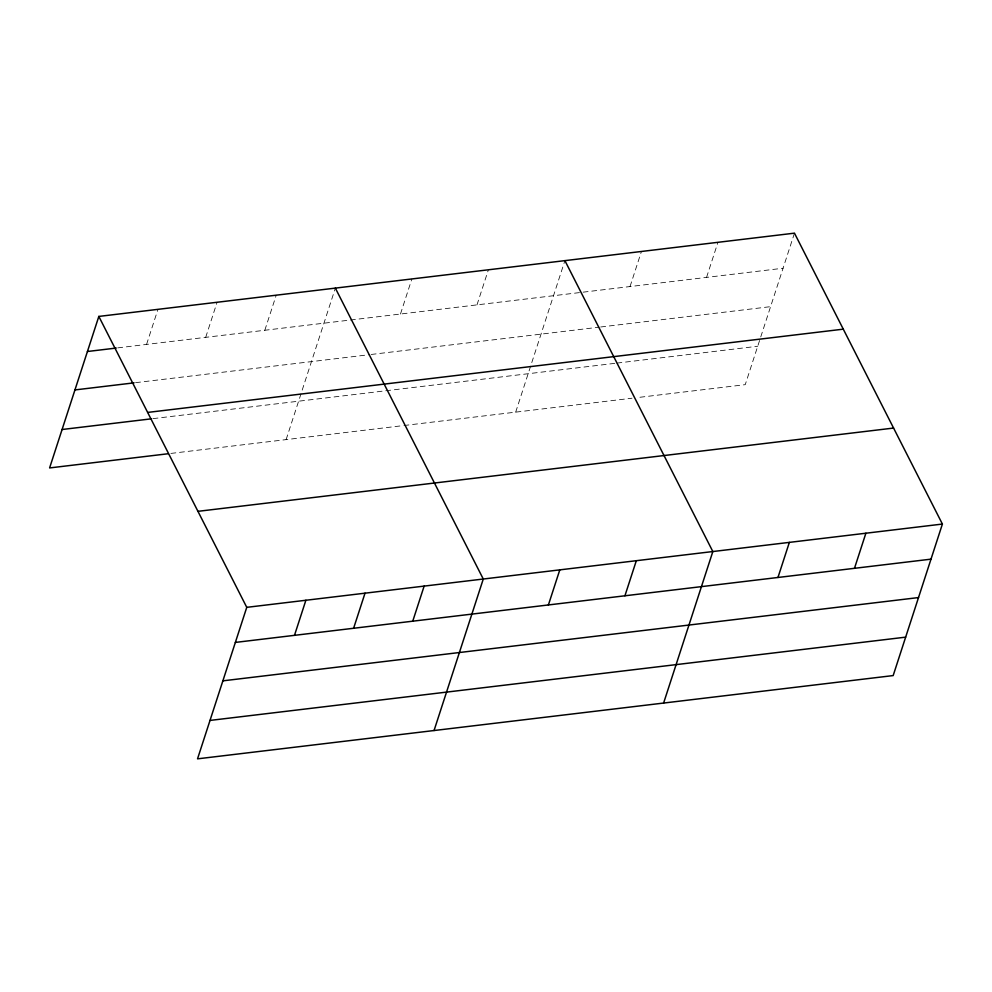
<?xml version="1.0" encoding="UTF-8"?>
<svg xmlns="http://www.w3.org/2000/svg" width="992" height="992" viewBox="0 0 992 992"><rect width="100%" height="100%" fill="white"/><g stroke="black" fill="none" stroke-linecap="round" stroke-linejoin="round"><path stroke-width="0.74" stroke-dasharray="4.96 3.72" d="M146.556 344.422L157.964 309.343M205.691 337.354L217.087 302.262M264.814 330.274L276.222 295.194M286.118 439.617L335.346 288.114M400.47 314.03L411.866 278.95M476.991 304.866L488.386 269.787M515.679 412.139L564.907 260.636M630.032 286.552L641.427 251.472M706.552 277.388L717.948 242.308M794.468 233.157L745.24 384.66L638.116 397.482M117.75 347.87L783.072 268.237M135.594 382.664L369.619 354.652M371.157 354.466L599.18 327.174M600.718 326.988L770.586 306.652M153.053 418.624L615.4 363.283M616.925 363.097L757.727 346.245M170.897 453.418L402.43 425.692M403.967 425.518L631.991 398.214"/><path stroke-width="1.49" d="M98.828 316.423L246.76 607.34L197.532 758.843L893.172 675.577L942.4 524.061L794.468 233.157L98.828 316.423L49.6 467.939L167.859 453.778M294.488 635.339L305.883 600.259M353.611 628.258L365.019 593.179M412.746 621.19L424.142 586.098M434.05 730.534L483.278 579.03L335.346 288.114M548.402 604.946L559.798 569.867M624.923 595.783L636.318 560.703M663.611 703.055L712.839 551.552L564.907 260.636M777.964 577.468L789.359 542.388M854.484 568.304L865.88 533.225M87.432 351.503L116.238 348.056M74.946 389.93L134.081 382.85M147.647 412.424L843.287 329.158M62.087 429.511L151.54 418.81M197.941 511.339L893.581 428.06M246.76 607.34L942.4 524.061M235.352 642.419L931.004 559.153M222.878 680.847L918.518 597.568M210.006 720.428L905.659 637.149"/></g></svg>
